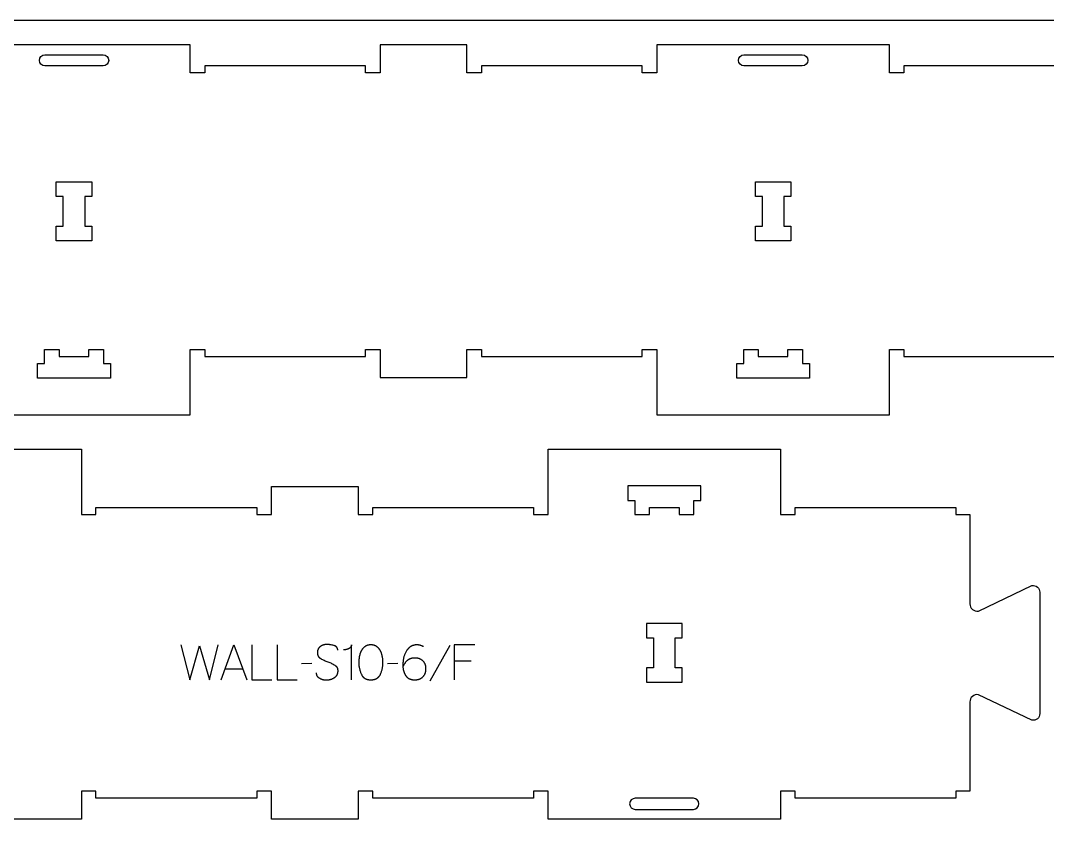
# Model space of a CAD drawing. Extents: x -4335 to -1151, y -10461 to -4867.
# Drawn here: x -2525 to -1643, y -7589 to -6891 of the extents above; entities that cross this region are included whole.
import ezdxf

# ---------------------------------------------------------------- set-up
doc = ezdxf.new("R2010")
doc.units = 0
for name, color, linetype in [('0_SHEET_SPRUCEPLY_2440X122', 1, 'CONTINUOUS'), ('1_ANYTOOL_1MMDEEP_LABELS_S', 2, 'CONTINUOUS'), ('3_ANYTOOL_CUTTHROUGH_INSID', 4, 'CONTINUOUS'), ('4_ANYTOOL_CUTTHROUGH_OUTSI', 5, 'CONTINUOUS')]:
    doc.layers.add(name, color=color, linetype=linetype)

msp = doc.modelspace()

# ---------------------------------------------------------------- linework, layer by layer
at = {"layer": '0_SHEET_SPRUCEPLY_2440X122'}
msp.add_lwpolyline([(-3962.9, -6891.21), (-3962.9, -8111.21), (-1522.9, -8111.21), (-1522.9, -6891.21)], close=True, dxfattribs=at)
at = {"layer": '1_ANYTOOL_1MMDEEP_LABELS_S'}
for points in [[(-2387.13, -7426.95), (-2379.42, -7456.95), (-2370.97, -7427.85), (-2362.49, -7456.95), (-2354.99, -7426.95)], [(-2352.42, -7456.95), (-2341.53, -7426.95), (-2330.47, -7456.95)], [(-2326.19, -7426.95), (-2326.19, -7456.95), (-2309.09, -7456.95)], [(-2304.37, -7426.95), (-2304.37, -7456.95), (-2287.27, -7456.95)], [(-2252.39, -7431.54), (-2252.39, -7431.35), (-2252.39, -7431.26), (-2252.4, -7431.17), (-2252.41, -7431.08), (-2252.42, -7430.99), (-2252.43, -7430.9), (-2252.44, -7430.81), (-2252.45, -7430.72), (-2252.47, -7430.64), (-2252.48, -7430.55), (-2252.5, -7430.47), (-2252.52, -7430.39), (-2252.54, -7430.31), (-2252.57, -7430.23), (-2252.59, -7430.15), (-2252.62, -7430.07), (-2252.65, -7429.99), (-2252.68, -7429.92), (-2252.71, -7429.84), (-2252.74, -7429.77), (-2252.77, -7429.69), (-2252.81, -7429.62), (-2252.85, -7429.55), (-2252.89, -7429.48), (-2252.93, -7429.41), (-2252.97, -7429.34), (-2253.01, -7429.28), (-2253.06, -7429.21), (-2253.11, -7429.15), (-2253.16, -7429.08), (-2253.21, -7429.02), (-2253.26, -7428.96), (-2253.31, -7428.9), (-2253.37, -7428.84), (-2253.42, -7428.78), (-2253.48, -7428.72), (-2253.54, -7428.66), (-2253.6, -7428.61), (-2253.67, -7428.55), (-2253.73, -7428.5), (-2253.8, -7428.45), (-2253.87, -7428.4), (-2253.94, -7428.35), (-2254.01, -7428.3), (-2254.08, -7428.25), (-2254.16, -7428.2), (-2254.23, -7428.15), (-2254.31, -7428.11), (-2254.39, -7428.07), (-2254.47, -7428.02), (-2254.55, -7427.98), (-2254.72, -7427.9), (-2254.9, -7427.82), (-2255.08, -7427.75), (-2255.27, -7427.68), (-2255.46, -7427.61), (-2255.67, -7427.55), (-2256.48, -7427.33), (-2257.28, -7427.14), (-2258.06, -7426.98), (-2258.83, -7426.85), (-2259.21, -7426.79), (-2259.59, -7426.74), (-2259.96, -7426.7), (-2260.33, -7426.67), (-2260.7, -7426.64), (-2261.06, -7426.62), (-2261.42, -7426.61), (-2261.77, -7426.61), (-2261.97, -7426.61), (-2262.16, -7426.62), (-2262.35, -7426.63), (-2262.54, -7426.64), (-2262.73, -7426.65), (-2262.92, -7426.67), (-2263.11, -7426.7), (-2263.3, -7426.72), (-2263.48, -7426.75), (-2263.67, -7426.79), (-2263.85, -7426.82), (-2264.03, -7426.87), (-2264.21, -7426.91), (-2264.39, -7426.96), (-2264.56, -7427.01), (-2264.74, -7427.06), (-2264.92, -7427.12), (-2265.09, -7427.19), (-2265.26, -7427.25), (-2265.43, -7427.32), (-2265.6, -7427.39), (-2265.77, -7427.47), (-2265.94, -7427.55), (-2266.1, -7427.63), (-2266.27, -7427.72), (-2266.43, -7427.81), (-2266.59, -7427.91), (-2266.76, -7428), (-2266.92, -7428.11), (-2267.07, -7428.21), (-2267.23, -7428.32), (-2267.39, -7428.43), (-2267.54, -7428.55), (-2267.69, -7428.66), (-2267.83, -7428.79), (-2267.97, -7428.91), (-2268.1, -7429.04), (-2268.23, -7429.17), (-2268.36, -7429.3), (-2268.47, -7429.44), (-2268.59, -7429.58), (-2268.7, -7429.72), (-2268.8, -7429.87), (-2268.9, -7430.02), (-2269, -7430.17), (-2269.09, -7430.32), (-2269.17, -7430.48), (-2269.25, -7430.64), (-2269.33, -7430.81), (-2269.4, -7430.97), (-2269.46, -7431.15), (-2269.52, -7431.32), (-2269.58, -7431.5), (-2269.63, -7431.67), (-2269.68, -7431.86), (-2269.72, -7432.04), (-2269.75, -7432.23), (-2269.79, -7432.42), (-2269.81, -7432.62), (-2269.83, -7432.82), (-2269.85, -7433.02), (-2269.86, -7433.22), (-2269.87, -7433.43), (-2269.87, -7433.64), (-2269.87, -7433.85), (-2269.86, -7434.06), (-2269.85, -7434.27), (-2269.83, -7434.48), (-2269.8, -7434.68), (-2269.77, -7434.87), (-2269.74, -7435.07), (-2269.7, -7435.26), (-2269.65, -7435.44), (-2269.6, -7435.62), (-2269.54, -7435.8), (-2269.48, -7435.98), (-2269.44, -7436.06), (-2269.41, -7436.15), (-2269.37, -7436.23), (-2269.33, -7436.31), (-2269.29, -7436.4), (-2269.25, -7436.48), (-2269.21, -7436.56), (-2269.17, -7436.64), (-2269.12, -7436.72), (-2269.07, -7436.79), (-2269.03, -7436.87), (-2268.98, -7436.95), (-2268.93, -7437.02), (-2268.88, -7437.1), (-2268.82, -7437.17), (-2268.77, -7437.24), (-2268.71, -7437.31), (-2268.65, -7437.38), (-2268.6, -7437.45), (-2268.54, -7437.52), (-2268.47, -7437.59), (-2268.41, -7437.65), (-2268.35, -7437.72), (-2268.28, -7437.78), (-2268.15, -7437.91), (-2268.01, -7438.03), (-2267.86, -7438.15), (-2267.71, -7438.27), (-2267.55, -7438.38), (-2267.39, -7438.49), (-2267.22, -7438.59), (-2267.04, -7438.7), (-2266.33, -7439.09), (-2265.6, -7439.47), (-2264.85, -7439.83), (-2264.09, -7440.19), (-2263.31, -7440.53), (-2262.51, -7440.87), (-2261.7, -7441.19), (-2260.87, -7441.5), (-2260.05, -7441.82), (-2259.24, -7442.14), (-2258.46, -7442.49), (-2257.69, -7442.85), (-2256.95, -7443.22), (-2256.22, -7443.61), (-2255.52, -7444.02), (-2254.83, -7444.44), (-2254.66, -7444.55), (-2254.5, -7444.66), (-2254.35, -7444.78), (-2254.28, -7444.84), (-2254.2, -7444.9), (-2254.13, -7444.96), (-2254.06, -7445.02), (-2253.99, -7445.09), (-2253.92, -7445.15), (-2253.86, -7445.22), (-2253.79, -7445.28), (-2253.73, -7445.35), (-2253.67, -7445.42), (-2253.61, -7445.49), (-2253.55, -7445.56), (-2253.49, -7445.63), (-2253.44, -7445.71), (-2253.38, -7445.78), (-2253.33, -7445.85), (-2253.28, -7445.93), (-2253.23, -7446.01), (-2253.18, -7446.08), (-2253.13, -7446.16), (-2253.09, -7446.24), (-2253.04, -7446.32), (-2253, -7446.41), (-2252.96, -7446.49), (-2252.92, -7446.57), (-2252.88, -7446.66), (-2252.84, -7446.74), (-2252.81, -7446.83), (-2252.77, -7446.92), (-2252.74, -7447), (-2252.71, -7447.09), (-2252.68, -7447.18), (-2252.65, -7447.28), (-2252.63, -7447.37), (-2252.58, -7447.56), (-2252.54, -7447.75), (-2252.5, -7447.94), (-2252.47, -7448.14), (-2252.44, -7448.35), (-2252.42, -7448.55), (-2252.41, -7448.76), (-2252.4, -7448.98), (-2252.4, -7449.2), (-2252.4, -7449.42), (-2252.41, -7449.65), (-2252.43, -7449.88), (-2252.45, -7450.11), (-2252.48, -7450.34), (-2252.51, -7450.56), (-2252.55, -7450.78), (-2252.59, -7451), (-2252.63, -7451.21), (-2252.68, -7451.42), (-2252.74, -7451.63), (-2252.8, -7451.83), (-2252.87, -7452.02), (-2252.94, -7452.22), (-2253.02, -7452.41), (-2253.1, -7452.6), (-2253.18, -7452.78), (-2253.28, -7452.96), (-2253.37, -7453.13), (-2253.47, -7453.3), (-2253.58, -7453.47), (-2253.69, -7453.64), (-2253.81, -7453.8), (-2253.93, -7453.95), (-2254.06, -7454.11), (-2254.19, -7454.26), (-2254.33, -7454.4), (-2254.47, -7454.54), (-2254.62, -7454.68), (-2254.77, -7454.82), (-2254.92, -7454.95), (-2255.09, -7455.07), (-2255.25, -7455.2), (-2255.42, -7455.32), (-2255.6, -7455.43), (-2255.96, -7455.65), (-2256.33, -7455.86), (-2256.69, -7456.05), (-2257.07, -7456.23), (-2257.44, -7456.4), (-2257.82, -7456.55), (-2258.01, -7456.62), (-2258.2, -7456.68), (-2258.39, -7456.75), (-2258.59, -7456.81), (-2258.78, -7456.86), (-2258.97, -7456.92), (-2259.17, -7456.97), (-2259.37, -7457.01), (-2259.56, -7457.06), (-2259.76, -7457.09), (-2259.96, -7457.13), (-2260.16, -7457.16), (-2260.36, -7457.19), (-2260.56, -7457.22), (-2260.97, -7457.26), (-2261.38, -7457.28), (-2261.79, -7457.3), (-2262.21, -7457.29), (-2262.62, -7457.28), (-2263.02, -7457.25), (-2263.42, -7457.21), (-2263.81, -7457.16), (-2264.2, -7457.1), (-2264.59, -7457.02), (-2264.97, -7456.93), (-2265.35, -7456.83), (-2265.72, -7456.71), (-2266.09, -7456.58), (-2266.45, -7456.44), (-2266.81, -7456.29), (-2267.16, -7456.12), (-2267.51, -7455.94), (-2267.86, -7455.75), (-2268.03, -7455.65), (-2268.19, -7455.55), (-2268.35, -7455.44), (-2268.5, -7455.33), (-2268.65, -7455.22), (-2268.79, -7455.1), (-2268.93, -7454.99), (-2269.06, -7454.87), (-2269.18, -7454.74), (-2269.3, -7454.61), (-2269.42, -7454.48), (-2269.53, -7454.35), (-2269.58, -7454.28), (-2269.63, -7454.22), (-2269.68, -7454.15), (-2269.73, -7454.08), (-2269.78, -7454.01), (-2269.83, -7453.94), (-2269.87, -7453.86), (-2269.92, -7453.79), (-2269.96, -7453.72), (-2270, -7453.64), (-2270.04, -7453.57), (-2270.08, -7453.49), (-2270.11, -7453.42), (-2270.15, -7453.34), (-2270.18, -7453.26), (-2270.22, -7453.18), (-2270.25, -7453.1), (-2270.28, -7453.02), (-2270.31, -7452.94), (-2270.33, -7452.86), (-2270.38, -7452.7), (-2270.43, -7452.53), (-2270.47, -7452.36), (-2270.5, -7452.19), (-2270.53, -7452.01), (-2270.56, -7451.83), (-2270.58, -7451.65), (-2270.59, -7451.46), (-2270.6, -7451.27), (-2270.6, -7451.08)], [(-2240.52, -7456.95), (-2240.52, -7426.91), (-2240.54, -7427.06), (-2240.56, -7427.21), (-2240.59, -7427.35), (-2240.62, -7427.5), (-2240.66, -7427.64), (-2240.7, -7427.77), (-2240.74, -7427.91), (-2240.79, -7428.04), (-2240.84, -7428.17), (-2240.9, -7428.29), (-2240.93, -7428.35), (-2240.96, -7428.41), (-2240.99, -7428.47), (-2241.02, -7428.53), (-2241.06, -7428.59), (-2241.09, -7428.65), (-2241.13, -7428.71), (-2241.16, -7428.76), (-2241.2, -7428.82), (-2241.24, -7428.87), (-2241.28, -7428.93), (-2241.32, -7428.98), (-2241.36, -7429.04), (-2241.4, -7429.09), (-2241.45, -7429.14), (-2241.49, -7429.19), (-2241.54, -7429.24), (-2241.58, -7429.29), (-2241.63, -7429.34), (-2241.68, -7429.39), (-2241.73, -7429.43), (-2241.78, -7429.48), (-2241.88, -7429.57), (-2241.99, -7429.66), (-2242.1, -7429.74), (-2242.21, -7429.82), (-2242.33, -7429.9), (-2242.46, -7429.98), (-2242.58, -7430.05), (-2242.71, -7430.12), (-2242.85, -7430.19), (-2242.99, -7430.25), (-2243.13, -7430.32), (-2243.42, -7430.43), (-2243.7, -7430.54), (-2243.99, -7430.64), (-2244.27, -7430.74), (-2244.55, -7430.83), (-2244.83, -7430.9), (-2245.11, -7430.98), (-2245.38, -7431.04), (-2245.65, -7431.1), (-2245.92, -7431.15), (-2246.19, -7431.19), (-2246.46, -7431.22), (-2246.72, -7431.25), (-2246.98, -7431.27), (-2247.24, -7431.28), (-2247.5, -7431.28)], [(-2178.93, -7428.41), (-2179.27, -7428.23), (-2179.61, -7428.07), (-2179.95, -7427.91), (-2180.29, -7427.77), (-2180.63, -7427.64), (-2180.98, -7427.52), (-2181.33, -7427.41), (-2181.67, -7427.32), (-2182.02, -7427.23), (-2182.37, -7427.16), (-2182.72, -7427.09), (-2183.08, -7427.04), (-2183.43, -7427), (-2183.79, -7426.97), (-2184.14, -7426.96), (-2184.5, -7426.95), (-2184.82, -7426.96), (-2185.13, -7426.97), (-2185.44, -7426.99), (-2185.74, -7427.02), (-2186.04, -7427.05), (-2186.34, -7427.1), (-2186.63, -7427.15), (-2186.92, -7427.21), (-2187.2, -7427.28), (-2187.48, -7427.36), (-2187.76, -7427.44), (-2188.03, -7427.53), (-2188.3, -7427.63), (-2188.56, -7427.74), (-2188.82, -7427.86), (-2189.08, -7427.99), (-2189.33, -7428.12), (-2189.57, -7428.26), (-2189.82, -7428.41), (-2190.06, -7428.57), (-2190.29, -7428.73), (-2190.52, -7428.91), (-2190.75, -7429.09), (-2190.97, -7429.28), (-2191.19, -7429.48), (-2191.4, -7429.68), (-2191.61, -7429.9), (-2191.82, -7430.12), (-2192.02, -7430.35), (-2192.22, -7430.59), (-2192.41, -7430.83), (-2192.6, -7431.09), (-2192.97, -7431.61), (-2193.31, -7432.13), (-2193.64, -7432.66), (-2193.95, -7433.19), (-2194.23, -7433.73), (-2194.5, -7434.27), (-2194.75, -7434.81), (-2194.98, -7435.36), (-2195.19, -7435.91), (-2195.38, -7436.47), (-2195.55, -7437.03), (-2195.7, -7437.59), (-2195.84, -7438.16), (-2195.95, -7438.74), (-2196.04, -7439.31), (-2196.12, -7439.9), (-2196.35, -7441.7), (-2196.39, -7441.97), (-2196.42, -7442.27), (-2196.44, -7442.6), (-2196.46, -7442.94), (-2196.49, -7443.69), (-2196.5, -7444.52), (-2196.49, -7445.12), (-2196.46, -7445.72), (-2196.42, -7446.3), (-2196.35, -7446.88), (-2196.27, -7447.45), (-2196.17, -7448.01), (-2196.11, -7448.29), (-2196.05, -7448.56), (-2195.98, -7448.83), (-2195.91, -7449.1), (-2195.83, -7449.37), (-2195.75, -7449.64), (-2195.66, -7449.9), (-2195.57, -7450.17), (-2195.48, -7450.43), (-2195.38, -7450.69), (-2195.27, -7450.94), (-2195.16, -7451.2), (-2195.05, -7451.45), (-2194.93, -7451.7), (-2194.81, -7451.95), (-2194.68, -7452.19), (-2194.55, -7452.44), (-2194.41, -7452.68), (-2194.27, -7452.92), (-2194.12, -7453.16), (-2193.97, -7453.39), (-2193.81, -7453.62), (-2193.65, -7453.84), (-2193.48, -7454.05), (-2193.39, -7454.15), (-2193.3, -7454.25), (-2193.21, -7454.35), (-2193.12, -7454.45), (-2193.03, -7454.54), (-2192.93, -7454.64), (-2192.83, -7454.73), (-2192.74, -7454.82), (-2192.64, -7454.91), (-2192.54, -7454.99), (-2192.43, -7455.08), (-2192.33, -7455.16), (-2192.22, -7455.24), (-2192.12, -7455.32), (-2192.01, -7455.4), (-2191.9, -7455.47), (-2191.78, -7455.54), (-2191.67, -7455.62), (-2191.56, -7455.68), (-2191.44, -7455.75), (-2191.2, -7455.88), (-2190.96, -7456), (-2190.71, -7456.12), (-2190.45, -7456.23), (-2190.19, -7456.33), (-2189.92, -7456.42), (-2189.64, -7456.5), (-2189.36, -7456.58), (-2189.08, -7456.65), (-2188.78, -7456.72), (-2188.48, -7456.77), (-2188.18, -7456.82), (-2187.87, -7456.86), (-2187.55, -7456.89), (-2187.22, -7456.92), (-2186.89, -7456.94), (-2186.56, -7456.95), (-2186.22, -7456.95), (-2185.94, -7456.95), (-2185.68, -7456.94), (-2185.41, -7456.93), (-2185.15, -7456.91), (-2184.89, -7456.89), (-2184.64, -7456.86), (-2184.39, -7456.83), (-2184.14, -7456.79), (-2183.9, -7456.75), (-2183.66, -7456.7), (-2183.42, -7456.64), (-2183.19, -7456.58), (-2182.96, -7456.52), (-2182.73, -7456.45), (-2182.51, -7456.38), (-2182.29, -7456.3), (-2182.07, -7456.21), (-2181.86, -7456.13), (-2181.65, -7456.03), (-2181.45, -7455.93), (-2181.24, -7455.83), (-2181.05, -7455.72), (-2180.85, -7455.6), (-2180.66, -7455.48), (-2180.47, -7455.36), (-2180.29, -7455.23), (-2180.11, -7455.09), (-2179.93, -7454.95), (-2179.75, -7454.81), (-2179.58, -7454.65), (-2179.42, -7454.5), (-2179.25, -7454.34), (-2179.09, -7454.17), (-2178.94, -7454), (-2178.79, -7453.83), (-2178.64, -7453.66), (-2178.5, -7453.48), (-2178.37, -7453.3), (-2178.24, -7453.11), (-2178.12, -7452.93), (-2178, -7452.74), (-2177.88, -7452.54), (-2177.78, -7452.34), (-2177.67, -7452.14), (-2177.57, -7451.94), (-2177.48, -7451.73), (-2177.39, -7451.52), (-2177.31, -7451.31), (-2177.23, -7451.09), (-2177.15, -7450.87), (-2177.09, -7450.64), (-2177.02, -7450.42), (-2176.96, -7450.19), (-2176.91, -7449.95), (-2176.86, -7449.72), (-2176.82, -7449.48), (-2176.78, -7449.23), (-2176.75, -7448.99), (-2176.72, -7448.74), (-2176.7, -7448.48), (-2176.68, -7448.23), (-2176.67, -7447.97), (-2176.66, -7447.7), (-2176.66, -7447.44), (-2176.66, -7447.17), (-2176.67, -7446.9), (-2176.68, -7446.64), (-2176.7, -7446.38), (-2176.72, -7446.12), (-2176.75, -7445.87), (-2176.79, -7445.62), (-2176.82, -7445.38), (-2176.87, -7445.13), (-2176.92, -7444.9), (-2176.97, -7444.67), (-2177.03, -7444.44), (-2177.1, -7444.21), (-2177.17, -7443.99), (-2177.24, -7443.77), (-2177.32, -7443.56), (-2177.41, -7443.35), (-2177.5, -7443.14), (-2177.6, -7442.94), (-2177.7, -7442.74), (-2177.8, -7442.55), (-2177.91, -7442.36), (-2178.03, -7442.17), (-2178.15, -7441.99), (-2178.28, -7441.81), (-2178.41, -7441.64), (-2178.55, -7441.46), (-2178.69, -7441.3), (-2178.84, -7441.13), (-2178.99, -7440.97), (-2179.15, -7440.82), (-2179.32, -7440.67), (-2179.48, -7440.52), (-2179.65, -7440.38), (-2179.83, -7440.24), (-2180.01, -7440.1), (-2180.19, -7439.98), (-2180.37, -7439.85), (-2180.56, -7439.73), (-2180.75, -7439.62), (-2180.94, -7439.51), (-2181.14, -7439.4), (-2181.33, -7439.3), (-2181.54, -7439.2), (-2181.74, -7439.11), (-2181.95, -7439.03), (-2182.16, -7438.94), (-2182.38, -7438.87), (-2182.6, -7438.79), (-2182.82, -7438.73), (-2183.05, -7438.66), (-2183.27, -7438.6), (-2183.5, -7438.55), (-2183.74, -7438.5), (-2183.98, -7438.46), (-2184.22, -7438.42), (-2184.46, -7438.38), (-2184.71, -7438.35), (-2184.96, -7438.33), (-2185.21, -7438.3), (-2185.47, -7438.29), (-2185.73, -7438.28), (-2185.99, -7438.27), (-2186.26, -7438.27), (-2186.73, -7438.27), (-2187.19, -7438.3), (-2187.42, -7438.31), (-2187.64, -7438.33), (-2187.86, -7438.36), (-2188.08, -7438.39), (-2188.29, -7438.42), (-2188.5, -7438.45), (-2188.71, -7438.49), (-2188.92, -7438.54), (-2189.12, -7438.58), (-2189.32, -7438.64), (-2189.52, -7438.69), (-2189.71, -7438.75), (-2189.91, -7438.81), (-2190.1, -7438.88), (-2190.28, -7438.95), (-2190.47, -7439.02), (-2190.65, -7439.1), (-2190.82, -7439.18), (-2191, -7439.26), (-2191.17, -7439.35), (-2191.34, -7439.44), (-2191.51, -7439.54), (-2191.67, -7439.64), (-2191.83, -7439.74), (-2191.99, -7439.85), (-2192.15, -7439.96), (-2192.3, -7440.08), (-2192.45, -7440.2), (-2192.6, -7440.32), (-2192.75, -7440.44), (-2192.89, -7440.57), (-2193.03, -7440.7), (-2193.32, -7440.98), (-2193.59, -7441.27), (-2193.86, -7441.57), (-2194.13, -7441.88), (-2194.39, -7442.21), (-2194.64, -7442.55), (-2194.89, -7442.91), (-2195.13, -7443.28), (-2195.37, -7443.66), (-2195.6, -7444.05), (-2195.82, -7444.46), (-2196.04, -7444.88), (-2196.25, -7445.32), (-2196.46, -7445.77)], [(-2156.09, -7427.42), (-2173.27, -7458.2)], [(-2134.83, -7426.95), (-2152.49, -7426.95), (-2152.49, -7456.95)], [(-2348.94, -7447.4), (-2334.03, -7447.4)], [(-2274.63, -7443.07), (-2283.42, -7443.15)], [(-2200.79, -7443.07), (-2209.57, -7443.15)], [(-2138, -7440.92), (-2152.49, -7440.92)]]:
    msp.add_lwpolyline(points, dxfattribs=at)
msp.add_lwpolyline([(-2224.02, -7426.7), (-2223.64, -7426.7), (-2223.28, -7426.72), (-2223.1, -7426.73), (-2222.93, -7426.75), (-2222.75, -7426.77), (-2222.58, -7426.79), (-2222.41, -7426.82), (-2222.24, -7426.84), (-2222.07, -7426.87), (-2221.91, -7426.91), (-2221.75, -7426.95), (-2221.59, -7426.99), (-2221.43, -7427.03), (-2221.27, -7427.08), (-2221.12, -7427.12), (-2220.97, -7427.18), (-2220.82, -7427.23), (-2220.67, -7427.29), (-2220.52, -7427.35), (-2220.38, -7427.41), (-2220.23, -7427.48), (-2220.09, -7427.55), (-2219.96, -7427.62), (-2219.82, -7427.7), (-2219.69, -7427.78), (-2219.55, -7427.86), (-2219.42, -7427.94), (-2219.29, -7428.03), (-2219.17, -7428.12), (-2219.04, -7428.22), (-2218.8, -7428.41), (-2218.56, -7428.61), (-2218.33, -7428.82), (-2218.11, -7429.03), (-2217.89, -7429.25), (-2217.68, -7429.47), (-2217.48, -7429.7), (-2217.28, -7429.94), (-2217.08, -7430.19), (-2216.9, -7430.44), (-2216.72, -7430.69), (-2216.55, -7430.96), (-2216.38, -7431.23), (-2216.22, -7431.5), (-2216.06, -7431.78), (-2215.92, -7432.07), (-2215.77, -7432.37), (-2215.64, -7432.66), (-2215.51, -7432.96), (-2215.38, -7433.27), (-2215.26, -7433.57), (-2215.15, -7433.88), (-2215.04, -7434.2), (-2214.94, -7434.51), (-2214.84, -7434.83), (-2214.75, -7435.15), (-2214.66, -7435.48), (-2214.58, -7435.81), (-2214.5, -7436.14), (-2214.43, -7436.47), (-2214.31, -7437.15), (-2214.2, -7437.83), (-2214.11, -7438.5), (-2214.03, -7439.17), (-2213.97, -7439.82), (-2213.92, -7440.46), (-2213.89, -7441.1), (-2213.87, -7441.72), (-2213.86, -7442.34), (-2213.87, -7442.95), (-2213.89, -7443.57), (-2213.93, -7444.19), (-2213.99, -7444.8), (-2214.07, -7445.42), (-2214.16, -7446.04), (-2214.26, -7446.66), (-2214.39, -7447.28), (-2214.53, -7447.9), (-2214.69, -7448.52), (-2214.86, -7449.13), (-2215.05, -7449.75), (-2215.26, -7450.38), (-2215.48, -7451), (-2215.72, -7451.62), (-2215.98, -7452.24), (-2216.12, -7452.54), (-2216.26, -7452.84), (-2216.41, -7453.13), (-2216.49, -7453.27), (-2216.57, -7453.4), (-2216.65, -7453.54), (-2216.74, -7453.67), (-2216.82, -7453.8), (-2216.91, -7453.93), (-2217, -7454.05), (-2217.09, -7454.18), (-2217.18, -7454.3), (-2217.28, -7454.41), (-2217.37, -7454.53), (-2217.47, -7454.64), (-2217.57, -7454.75), (-2217.68, -7454.86), (-2217.78, -7454.97), (-2217.89, -7455.07), (-2217.99, -7455.17), (-2218.1, -7455.27), (-2218.22, -7455.36), (-2218.33, -7455.46), (-2218.45, -7455.55), (-2218.56, -7455.64), (-2218.68, -7455.72), (-2218.8, -7455.81), (-2218.93, -7455.89), (-2219.05, -7455.97), (-2219.18, -7456.04), (-2219.3, -7456.12), (-2219.43, -7456.19), (-2219.57, -7456.26), (-2219.7, -7456.32), (-2219.84, -7456.39), (-2219.97, -7456.45), (-2220.11, -7456.51), (-2220.25, -7456.57), (-2220.4, -7456.62), (-2220.54, -7456.67), (-2220.69, -7456.72), (-2220.84, -7456.77), (-2220.99, -7456.82), (-2221.14, -7456.86), (-2221.3, -7456.9), (-2221.61, -7456.97), (-2221.93, -7457.03), (-2222.26, -7457.09), (-2222.6, -7457.13), (-2222.94, -7457.17), (-2223.29, -7457.19), (-2223.65, -7457.2), (-2224.02, -7457.21), (-2224.38, -7457.2), (-2224.73, -7457.19), (-2225.08, -7457.17), (-2225.42, -7457.13), (-2225.76, -7457.09), (-2226.08, -7457.03), (-2226.4, -7456.97), (-2226.56, -7456.93), (-2226.72, -7456.9), (-2226.87, -7456.86), (-2227.02, -7456.81), (-2227.17, -7456.77), (-2227.32, -7456.72), (-2227.46, -7456.67), (-2227.61, -7456.62), (-2227.75, -7456.56), (-2227.89, -7456.5), (-2228.03, -7456.44), (-2228.16, -7456.38), (-2228.3, -7456.32), (-2228.43, -7456.25), (-2228.56, -7456.18), (-2228.69, -7456.11), (-2228.82, -7456.03), (-2228.94, -7455.96), (-2229.07, -7455.88), (-2229.19, -7455.79), (-2229.31, -7455.71), (-2229.43, -7455.62), (-2229.54, -7455.53), (-2229.66, -7455.44), (-2229.77, -7455.35), (-2229.88, -7455.25), (-2229.99, -7455.15), (-2230.1, -7455.05), (-2230.2, -7454.95), (-2230.31, -7454.84), (-2230.41, -7454.73), (-2230.51, -7454.62), (-2230.61, -7454.51), (-2230.7, -7454.39), (-2230.8, -7454.27), (-2230.89, -7454.15), (-2230.98, -7454.03), (-2231.07, -7453.9), (-2231.15, -7453.77), (-2231.24, -7453.64), (-2231.32, -7453.51), (-2231.4, -7453.37), (-2231.48, -7453.23), (-2231.56, -7453.09), (-2231.71, -7452.8), (-2231.85, -7452.5), (-2231.99, -7452.2), (-2232.24, -7451.57), (-2232.48, -7450.94), (-2232.7, -7450.32), (-2232.91, -7449.7), (-2233.09, -7449.07), (-2233.27, -7448.45), (-2233.42, -7447.83), (-2233.56, -7447.21), (-2233.69, -7446.59), (-2233.79, -7445.98), (-2233.88, -7445.36), (-2233.96, -7444.75), (-2234.01, -7444.13), (-2234.05, -7443.52), (-2234.08, -7442.91), (-2234.09, -7442.3), (-2234.08, -7441.68), (-2234.06, -7441.05), (-2234.02, -7440.42), (-2233.97, -7439.78), (-2233.91, -7439.12), (-2233.83, -7438.46), (-2233.74, -7437.79), (-2233.64, -7437.11), (-2233.58, -7436.77), (-2233.51, -7436.43), (-2233.44, -7436.1), (-2233.37, -7435.76), (-2233.29, -7435.44), (-2233.2, -7435.11), (-2233.11, -7434.79), (-2233.01, -7434.47), (-2232.91, -7434.16), (-2232.8, -7433.85), (-2232.68, -7433.54), (-2232.56, -7433.24), (-2232.44, -7432.94), (-2232.31, -7432.64), (-2232.17, -7432.34), (-2232.03, -7432.05), (-2231.88, -7431.77), (-2231.73, -7431.49), (-2231.57, -7431.21), (-2231.4, -7430.94), (-2231.23, -7430.68), (-2231.05, -7430.43), (-2230.87, -7430.18), (-2230.67, -7429.94), (-2230.48, -7429.7), (-2230.27, -7429.47), (-2230.06, -7429.24), (-2229.85, -7429.03), (-2229.63, -7428.81), (-2229.4, -7428.61), (-2229.16, -7428.41), (-2228.92, -7428.22), (-2228.8, -7428.12), (-2228.68, -7428.03), (-2228.55, -7427.94), (-2228.42, -7427.86), (-2228.29, -7427.78), (-2228.16, -7427.7), (-2228.02, -7427.62), (-2227.88, -7427.55), (-2227.75, -7427.48), (-2227.61, -7427.41), (-2227.46, -7427.35), (-2227.32, -7427.29), (-2227.17, -7427.23), (-2227.02, -7427.18), (-2226.87, -7427.12), (-2226.72, -7427.08), (-2226.57, -7427.03), (-2226.41, -7426.99), (-2226.25, -7426.95), (-2226.09, -7426.91), (-2225.93, -7426.87), (-2225.77, -7426.84), (-2225.6, -7426.82), (-2225.43, -7426.79), (-2225.26, -7426.77), (-2225.09, -7426.75), (-2224.92, -7426.73), (-2224.74, -7426.72), (-2224.38, -7426.7)], close=True, dxfattribs=at)
at = {"layer": '3_ANYTOOL_CUTTHROUGH_INSID', "color": 4}
for points in [[(-2503.73, -6920.63), (-2453.73, -6920.63, -1), (-2453.73, -6930.13), (-2503.73, -6930.13, -1)], [(-1903.73, -6920.63), (-1853.73, -6920.63, -1), (-1853.73, -6930.13), (-1903.73, -6930.13, -1)], [(-1997.14, -7568.08), (-1947.14, -7568.08, 1), (-1947.14, -7558.58), (-1997.14, -7558.58, 1)]]:
    msp.add_lwpolyline(points, format="xyb", close=True, dxfattribs=at)
for points in [[(-2487.98, -7067.67), (-2487.98, -7042.17), (-2493.98, -7042.17), (-2493.98, -7029.67), (-2463.48, -7029.67), (-2463.48, -7042.17), (-2469.48, -7042.17), (-2469.48, -7067.67), (-2463.48, -7067.67), (-2463.48, -7080.17), (-2493.98, -7080.17), (-2493.98, -7067.67)], [(-1887.98, -7067.67), (-1887.98, -7042.17), (-1893.98, -7042.17), (-1893.98, -7029.67), (-1863.48, -7029.67), (-1863.48, -7042.17), (-1869.48, -7042.17), (-1869.48, -7067.67), (-1863.48, -7067.67), (-1863.48, -7080.17), (-1893.98, -7080.17), (-1893.98, -7067.67)], [(-2465.98, -7179.63), (-2465.98, -7173.63), (-2453.48, -7173.63), (-2453.48, -7185.63), (-2447.48, -7185.63), (-2447.48, -7198.13), (-2509.98, -7198.13), (-2509.98, -7185.63), (-2503.98, -7185.63), (-2503.98, -7173.63), (-2491.48, -7173.63), (-2491.48, -7179.63)], [(-1865.98, -7179.63), (-1865.98, -7173.63), (-1853.48, -7173.63), (-1853.48, -7185.63), (-1847.48, -7185.63), (-1847.48, -7198.13), (-1909.98, -7198.13), (-1909.98, -7185.63), (-1903.98, -7185.63), (-1903.98, -7173.63), (-1891.48, -7173.63), (-1891.48, -7179.63)], [(-1959.39, -7309.08), (-1959.39, -7315.08), (-1946.89, -7315.08), (-1946.89, -7303.08), (-1940.89, -7303.08), (-1940.89, -7290.58), (-2003.39, -7290.58), (-2003.39, -7303.08), (-1997.39, -7303.08), (-1997.39, -7315.08), (-1984.89, -7315.08), (-1984.89, -7309.08)], [(-1981.39, -7421.04), (-1981.39, -7446.54), (-1987.39, -7446.54), (-1987.39, -7459.04), (-1956.89, -7459.04), (-1956.89, -7446.54), (-1962.89, -7446.54), (-1962.89, -7421.04), (-1956.89, -7421.04), (-1956.89, -7408.54), (-1987.39, -7408.54), (-1987.39, -7421.04)]]:
    msp.add_lwpolyline(points, close=True, dxfattribs=at)
at = {"layer": '4_ANYTOOL_CUTTHROUGH_OUTSI', "color": 5}
for points in [[(-1628.48, -6930.13), (-1766.48, -6930.13), (-1766.48, -6936.13), (-1778.98, -6936.13), (-1778.98, -6912.13), (-1978.48, -6912.13), (-1978.48, -6936.13), (-1990.98, -6936.13), (-1990.98, -6930.13), (-2128.98, -6930.13), (-2128.98, -6936.13), (-2141.48, -6936.13), (-2141.48, -6912.13), (-2215.98, -6912.13), (-2215.98, -6936.13), (-2228.48, -6936.13), (-2228.48, -6930.13), (-2366.48, -6930.13), (-2366.48, -6936.13), (-2378.98, -6936.13), (-2378.98, -6912.13), (-2578.48, -6912.13)], [(-2578.48, -7229.63), (-2378.98, -7229.63), (-2378.98, -7173.63), (-2366.48, -7173.63), (-2366.48, -7179.63), (-2228.48, -7179.63), (-2228.48, -7173.63), (-2215.98, -7173.63), (-2215.98, -7197.63), (-2141.48, -7197.63), (-2141.48, -7173.63), (-2128.98, -7173.63), (-2128.98, -7179.63), (-1990.98, -7179.63), (-1990.98, -7173.63), (-1978.48, -7173.63), (-1978.48, -7229.63), (-1778.98, -7229.63), (-1778.98, -7173.63), (-1766.48, -7173.63), (-1766.48, -7179.63), (-1628.48, -7179.63)]]:
    msp.add_lwpolyline(points, dxfattribs=at)
msp.add_lwpolyline([(-2671.89, -7259.08), (-2472.39, -7259.08), (-2472.39, -7315.08), (-2459.89, -7315.08), (-2459.89, -7309.08), (-2321.89, -7309.08), (-2321.89, -7315.08), (-2309.39, -7315.08), (-2309.39, -7291.08), (-2234.89, -7291.08), (-2234.89, -7315.08), (-2222.39, -7315.08), (-2222.39, -7309.08), (-2084.39, -7309.08), (-2084.39, -7315.08), (-2071.89, -7315.08), (-2071.89, -7259.08), (-1872.39, -7259.08), (-1872.39, -7315.08), (-1859.89, -7315.08), (-1859.89, -7309.08), (-1721.89, -7309.08), (-1721.89, -7315.08), (-1709.89, -7315.08), (-1709.89, -7391.75), (-1709.89, -7391.75, 0.463455), (-1702.61, -7397.91), (-1702.58, -7397.91), (-1702.54, -7397.89), (-1656.55, -7376.04), (-1656.55, -7376.04, -0.461625), (-1649.89, -7381.71), (-1649.89, -7485.95, -0.461625), (-1656.55, -7491.63), (-1702.58, -7469.75), (-1702.61, -7469.75), (-1702.61, -7469.75, 0.463455), (-1709.89, -7475.91), (-1709.89, -7552.58), (-1721.89, -7552.58), (-1721.89, -7558.58), (-1859.89, -7558.58), (-1859.89, -7552.58), (-1872.39, -7552.58), (-1872.39, -7576.58), (-2071.89, -7576.58), (-2071.89, -7552.58), (-2084.39, -7552.58), (-2084.39, -7558.58), (-2222.39, -7558.58), (-2222.39, -7552.58), (-2234.89, -7552.58), (-2234.89, -7576.58), (-2309.39, -7576.58), (-2309.39, -7552.58), (-2321.89, -7552.58), (-2321.89, -7558.58), (-2459.89, -7558.58), (-2459.89, -7552.58), (-2472.39, -7552.58), (-2472.39, -7576.58), (-2671.89, -7576.58)], format="xyb", dxfattribs=at)

doc.saveas('drawing.dxf')
